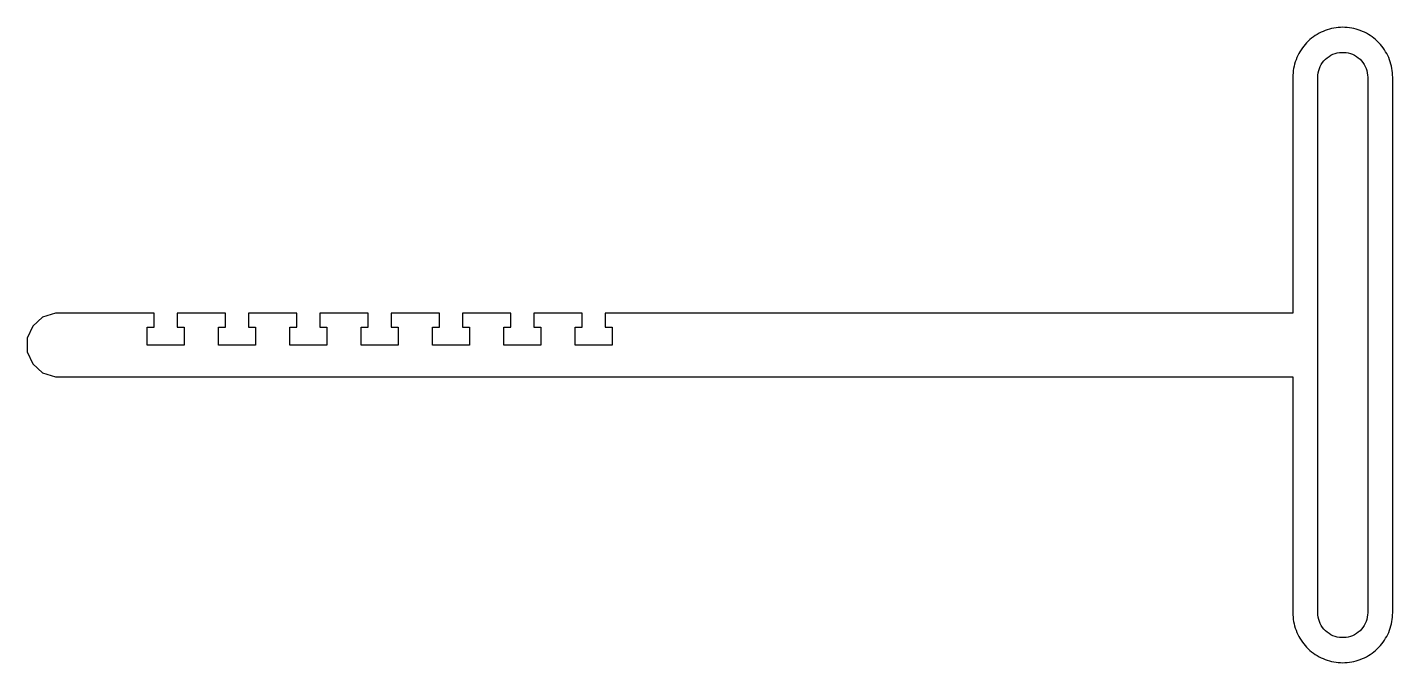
# Model space of a CAD drawing. Header units: metres. Extents: x -184 to 7, y -44 to 44.
import ezdxf

# ---------------------------------------------------------------- set-up
doc = ezdxf.new("R2010")
doc.units = ezdxf.units.M

msp = doc.modelspace()

# ---------------------------------------------------------------- linework, layer by layer
for p, q in [((-2.45961, 44.0536), (-2.75117, 43.9367)), ((-2.16312, 44.1574), (-2.45961, 44.0536)), ((-1.86224, 44.2477), (-2.16312, 44.1574)), ((-1.55763, 44.3245), (-1.86224, 44.2477)), ((-1.24989, 44.3875), (-1.55763, 44.3245)), ((-0.939621, 44.4366), (-1.24989, 44.3875)), ((-0.627472, 44.4718), (-0.939621, 44.4366)), ((-0.314041, 44.493), (-0.627472, 44.4718)), ((0, 44.5), (-0.314041, 44.493)), ((0.314041, 44.493), (0, 44.5)), ((0.627472, 44.4718), (0.314041, 44.493)), ((0.939621, 44.4366), (0.627472, 44.4718)), ((1.24989, 44.3875), (0.939621, 44.4366)), ((1.55763, 44.3245), (1.24989, 44.3875)), ((1.86224, 44.2477), (1.55763, 44.3245)), ((2.16312, 44.1574), (1.86224, 44.2477)), ((2.45961, 44.0536), (2.16312, 44.1574)), ((2.75117, 43.9367), (2.45961, 44.0536)), ((-5.05956, 42.3374), (-5.2715, 42.1056)), ((-4.83743, 42.5596), (-5.05956, 42.3374)), ((-4.60556, 42.7715), (-4.83743, 42.5596)), ((-4.36443, 42.9728), (-4.60556, 42.7715)), ((-4.11449, 43.1631), (-4.36443, 42.9728)), ((-3.85628, 43.342), (-4.11449, 43.1631)), ((-3.59029, 43.5091), (-3.85628, 43.342)), ((-3.31708, 43.6642), (-3.59029, 43.5091)), ((-3.03719, 43.8068), (-3.31708, 43.6642)), ((-2.75117, 43.9367), (-3.03719, 43.8068)), ((3.03719, 43.8068), (2.75117, 43.9367)), ((3.31708, 43.6642), (3.03719, 43.8068)), ((3.59029, 43.5091), (3.31708, 43.6642)), ((3.85628, 43.342), (3.59029, 43.5091)), ((4.11449, 43.1631), (3.85628, 43.342)), ((4.36443, 42.9728), (4.11449, 43.1631)), ((4.60556, 42.7715), (4.36443, 42.9728)), ((4.83743, 42.5596), (4.60556, 42.7715)), ((5.05956, 42.3374), (4.83743, 42.5596)), ((5.2715, 42.1056), (5.05956, 42.3374)), ((-6.43669, 40.2512), (-6.55363, 39.9596)), ((-6.30678, 40.5372), (-6.43669, 40.2512)), ((-6.16415, 40.8171), (-6.30678, 40.5372)), ((-6.00914, 41.0903), (-6.16415, 40.8171)), ((-5.84201, 41.3563), (-6.00914, 41.0903)), ((-5.66312, 41.6145), (-5.84201, 41.3563)), ((-5.47281, 41.8644), (-5.66312, 41.6145)), ((-5.2715, 42.1056), (-5.47281, 41.8644)), ((-2.41872, 40.0298), (-2.18221, 40.2364)), ((-2.18221, 40.2364), (-1.92813, 40.421)), ((-1.92813, 40.421), (-1.65854, 40.5821)), ((-1.65854, 40.5821), (-1.37558, 40.7183)), ((-1.37558, 40.7183), (-1.08156, 40.8287)), ((-1.08156, 40.8287), (-0.778809, 40.9122)), ((-0.778809, 40.9122), (-0.469803, 40.9683)), ((-0.469803, 40.9683), (-0.157013, 40.9965)), ((-0.157013, 40.9965), (0.157013, 40.9965)), ((0.157013, 40.9965), (0.469803, 40.9683)), ((0.469803, 40.9683), (0.778809, 40.9122)), ((0.778809, 40.9122), (1.08156, 40.8287)), ((1.08156, 40.8287), (1.37558, 40.7183)), ((1.37558, 40.7183), (1.65854, 40.5821)), ((1.65854, 40.5821), (1.92813, 40.421)), ((1.92813, 40.421), (2.18221, 40.2364)), ((2.18221, 40.2364), (2.41872, 40.0298)), ((5.47281, 41.8644), (5.2715, 42.1056)), ((5.66312, 41.6145), (5.47281, 41.8644)), ((5.84201, 41.3563), (5.66312, 41.6145)), ((6.00914, 41.0903), (5.84201, 41.3563)), ((6.16415, 40.8171), (6.00914, 41.0903)), ((6.30678, 40.5372), (6.16415, 40.8171)), ((6.43669, 40.2512), (6.30678, 40.5372)), ((6.55363, 39.9596), (6.43669, 40.2512)), ((-6.93665, 38.4396), (-6.97182, 38.1275)), ((-6.8875, 38.7499), (-6.93665, 38.4396)), ((-6.82449, 39.0576), (-6.8875, 38.7499)), ((-6.74773, 39.3622), (-6.82449, 39.0576)), ((-6.65739, 39.6631), (-6.74773, 39.3622)), ((-6.55363, 39.9596), (-6.65739, 39.6631)), ((-3.44374, 38.1249), (-3.37386, 38.4311)), ((-3.37386, 38.4311), (-3.27681, 38.7298)), ((-3.27681, 38.7298), (-3.15338, 39.0186)), ((-3.15338, 39.0186), (-3.00456, 39.2951)), ((-3.00456, 39.2951), (-2.83156, 39.5572)), ((-2.83156, 39.5572), (-2.63574, 39.8028)), ((-2.63574, 39.8028), (-2.41872, 40.0298)), ((2.41872, 40.0298), (2.63574, 39.8028)), ((2.63574, 39.8028), (2.83156, 39.5572)), ((2.83156, 39.5572), (3.00456, 39.2951)), ((3.00456, 39.2951), (3.15338, 39.0186)), ((3.15338, 39.0186), (3.27681, 38.7298)), ((3.27681, 38.7298), (3.37386, 38.4311)), ((3.37386, 38.4311), (3.44374, 38.1249)), ((6.65739, 39.6631), (6.55363, 39.9596)), ((6.74773, 39.3622), (6.65739, 39.6631)), ((6.82449, 39.0576), (6.74773, 39.3622)), ((6.8875, 38.7499), (6.82449, 39.0576)), ((6.93665, 38.4396), (6.8875, 38.7499)), ((6.97182, 38.1275), (6.93665, 38.4396)), ((-6.99295, 37.814), (-7, 37.5)), ((-7, 37.5), (-7, 4.47534)), ((-6.97182, 38.1275), (-6.99295, 37.814)), ((-3.5, 37.5), (-3.4859, 37.8137)), ((-3.5, -37.5), (-3.5, 37.5)), ((-3.4859, 37.8137), (-3.44374, 38.1249)), ((3.44374, 38.1249), (3.4859, 37.8137)), ((3.4859, 37.8137), (3.5, 37.5)), ((3.5, 37.5), (3.5, -37.5)), ((6.99295, 37.814), (6.97182, 38.1275)), ((7, 37.5), (6.99295, 37.814)), ((7, -37.5), (7, 37.5)), ((-182.25, 3.89711), (-183.641, 2.64502)), ((-180.47, 4.47534), (-182.25, 3.89711)), ((-166.6, 4.47534), (-180.47, 4.47534)), ((-166.6, 2.5), (-166.6, 4.47534)), ((-156.6, 4.47534), (-163.4, 4.47534)), ((-163.4, 4.47534), (-163.4, 2.5)), ((-156.6, 2.5), (-156.6, 4.47534)), ((-146.6, 4.47534), (-153.4, 4.47534)), ((-153.4, 4.47534), (-153.4, 2.5)), ((-146.6, 2.5), (-146.6, 4.47534)), ((-136.6, 4.47534), (-143.4, 4.47534)), ((-143.4, 4.47534), (-143.4, 2.5)), ((-136.6, 2.5), (-136.6, 4.47534)), ((-126.6, 4.47534), (-133.4, 4.47534)), ((-133.4, 4.47534), (-133.4, 2.5)), ((-126.6, 2.5), (-126.6, 4.47534)), ((-116.6, 4.47534), (-123.4, 4.47534)), ((-123.4, 4.47534), (-123.4, 2.5)), ((-116.6, 2.5), (-116.6, 4.47534)), ((-106.6, 4.47534), (-113.4, 4.47534)), ((-113.4, 4.47534), (-113.4, 2.5)), ((-106.6, 2.5), (-106.6, 4.47534)), ((-7, 4.47534), (-103.4, 4.47534)), ((-103.4, 4.47534), (-103.4, 2.5)), ((-183.641, 2.64502), (-184.402, 0.935593)), ((-167.6, 0), (-167.6, 2.5)), ((-167.6, 2.5), (-166.6, 2.5)), ((-163.4, 2.5), (-162.4, 2.5)), ((-162.4, 2.5), (-162.4, 0)), ((-157.6, 0), (-157.6, 2.5)), ((-157.6, 2.5), (-156.6, 2.5)), ((-153.4, 2.5), (-152.4, 2.5)), ((-152.4, 2.5), (-152.4, 0)), ((-147.6, 0), (-147.6, 2.5)), ((-147.6, 2.5), (-146.6, 2.5)), ((-143.4, 2.5), (-142.4, 2.5)), ((-142.4, 2.5), (-142.4, 0)), ((-137.6, 0), (-137.6, 2.5)), ((-137.6, 2.5), (-136.6, 2.5)), ((-133.4, 2.5), (-132.4, 2.5)), ((-132.4, 2.5), (-132.4, 0)), ((-127.6, 0), (-127.6, 2.5)), ((-127.6, 2.5), (-126.6, 2.5)), ((-123.4, 2.5), (-122.4, 2.5)), ((-122.4, 2.5), (-122.4, 0)), ((-117.6, 0), (-117.6, 2.5)), ((-117.6, 2.5), (-116.6, 2.5)), ((-113.4, 2.5), (-112.4, 2.5)), ((-112.4, 2.5), (-112.4, 0)), ((-107.6, 0), (-107.6, 2.5)), ((-107.6, 2.5), (-106.6, 2.5)), ((-103.4, 2.5), (-102.4, 2.5)), ((-102.4, 2.5), (-102.4, 0)), ((-184.402, 0.935593), (-184.402, -0.935593)), ((-162.4, 0), (-167.6, 0)), ((-152.4, 0), (-157.6, 0)), ((-142.4, 0), (-147.6, 0)), ((-132.4, 0), (-137.6, 0)), ((-122.4, 0), (-127.6, 0)), ((-112.4, 0), (-117.6, 0)), ((-102.4, 0), (-107.6, 0)), ((-184.402, -0.935593), (-183.641, -2.64502)), ((-183.641, -2.64502), (-182.25, -3.89711)), ((-182.25, -3.89711), (-180.47, -4.47534)), ((-180.47, -4.47534), (-7, -4.47534)), ((-7, -4.47534), (-7, -37.5)), ((-7, -37.5), (-6.99295, -37.814)), ((-6.99295, -37.814), (-6.97182, -38.1275)), ((-6.97182, -38.1275), (-6.93665, -38.4396)), ((-3.4859, -37.8137), (-3.5, -37.5)), ((-3.44374, -38.1249), (-3.4859, -37.8137)), ((-3.37386, -38.4311), (-3.44374, -38.1249)), ((3.44374, -38.1249), (3.37386, -38.4311)), ((3.4859, -37.8137), (3.44374, -38.1249)), ((3.5, -37.5), (3.4859, -37.8137)), ((6.93665, -38.4396), (6.97182, -38.1275)), ((6.97182, -38.1275), (6.99295, -37.814)), ((6.99295, -37.814), (7, -37.5)), ((-6.93665, -38.4396), (-6.8875, -38.7499)), ((-6.8875, -38.7499), (-6.82449, -39.0576)), ((-6.82449, -39.0576), (-6.74773, -39.3622)), ((-6.74773, -39.3622), (-6.65739, -39.6631)), ((-6.65739, -39.6631), (-6.55363, -39.9596)), ((-6.55363, -39.9596), (-6.43669, -40.2512)), ((-3.27681, -38.7298), (-3.37386, -38.4311)), ((-3.15338, -39.0186), (-3.27681, -38.7298)), ((-3.00456, -39.2951), (-3.15338, -39.0186)), ((-2.83156, -39.5572), (-3.00456, -39.2951)), ((-2.63574, -39.8028), (-2.83156, -39.5572)), ((-2.41872, -40.0298), (-2.63574, -39.8028)), ((-2.18221, -40.2364), (-2.41872, -40.0298)), ((2.41872, -40.0298), (2.18221, -40.2364)), ((2.63574, -39.8028), (2.41872, -40.0298)), ((2.83156, -39.5572), (2.63574, -39.8028)), ((3.00456, -39.2951), (2.83156, -39.5572)), ((3.15338, -39.0186), (3.00456, -39.2951)), ((3.27681, -38.7298), (3.15338, -39.0186)), ((3.37386, -38.4311), (3.27681, -38.7298)), ((6.43669, -40.2512), (6.55363, -39.9596)), ((6.55363, -39.9596), (6.65739, -39.6631)), ((6.65739, -39.6631), (6.74773, -39.3622)), ((6.74773, -39.3622), (6.82449, -39.0576)), ((6.82449, -39.0576), (6.8875, -38.7499)), ((6.8875, -38.7499), (6.93665, -38.4396)), ((-6.43669, -40.2512), (-6.30678, -40.5372)), ((-6.30678, -40.5372), (-6.16415, -40.8171)), ((-6.16415, -40.8171), (-6.00914, -41.0903)), ((-6.00914, -41.0903), (-5.84201, -41.3563)), ((-5.84201, -41.3563), (-5.66312, -41.6145)), ((-5.66312, -41.6145), (-5.47281, -41.8644)), ((-5.47281, -41.8644), (-5.2715, -42.1056)), ((-5.2715, -42.1056), (-5.05956, -42.3374)), ((-1.92813, -40.421), (-2.18221, -40.2364)), ((-1.65854, -40.5821), (-1.92813, -40.421)), ((-1.37558, -40.7183), (-1.65854, -40.5821)), ((-1.08156, -40.8287), (-1.37558, -40.7183)), ((-0.778809, -40.9122), (-1.08156, -40.8287)), ((-0.469803, -40.9683), (-0.778809, -40.9122)), ((-0.157013, -40.9965), (-0.469803, -40.9683)), ((0.157013, -40.9965), (-0.157013, -40.9965)), ((0.469803, -40.9683), (0.157013, -40.9965)), ((0.778809, -40.9122), (0.469803, -40.9683)), ((1.08156, -40.8287), (0.778809, -40.9122)), ((1.37558, -40.7183), (1.08156, -40.8287)), ((1.65854, -40.5821), (1.37558, -40.7183)), ((1.92813, -40.421), (1.65854, -40.5821)), ((2.18221, -40.2364), (1.92813, -40.421)), ((5.05956, -42.3374), (5.2715, -42.1056)), ((5.2715, -42.1056), (5.47281, -41.8644)), ((5.47281, -41.8644), (5.66312, -41.6145)), ((5.66312, -41.6145), (5.84201, -41.3563)), ((5.84201, -41.3563), (6.00914, -41.0903)), ((6.00914, -41.0903), (6.16415, -40.8171)), ((6.16415, -40.8171), (6.30678, -40.5372)), ((6.30678, -40.5372), (6.43669, -40.2512)), ((-5.05956, -42.3374), (-4.83743, -42.5596)), ((-4.83743, -42.5596), (-4.60556, -42.7715)), ((-4.60556, -42.7715), (-4.36443, -42.9728)), ((-4.36443, -42.9728), (-4.11449, -43.1631)), ((-4.11449, -43.1631), (-3.85628, -43.342)), ((-3.85628, -43.342), (-3.59029, -43.5091)), ((-3.59029, -43.5091), (-3.31708, -43.6642)), ((-3.31708, -43.6642), (-3.03719, -43.8068)), ((-3.03719, -43.8068), (-2.75117, -43.9367)), ((-2.75117, -43.9367), (-2.45961, -44.0536)), ((2.45961, -44.0536), (2.75117, -43.9367)), ((2.75117, -43.9367), (3.03719, -43.8068)), ((3.03719, -43.8068), (3.31708, -43.6642)), ((3.31708, -43.6642), (3.59029, -43.5091)), ((3.59029, -43.5091), (3.85628, -43.342)), ((3.85628, -43.342), (4.11449, -43.1631)), ((4.11449, -43.1631), (4.36443, -42.9728)), ((4.36443, -42.9728), (4.60556, -42.7715)), ((4.60556, -42.7715), (4.83743, -42.5596)), ((4.83743, -42.5596), (5.05956, -42.3374)), ((-2.45961, -44.0536), (-2.16312, -44.1574)), ((-2.16312, -44.1574), (-1.86224, -44.2477)), ((-1.86224, -44.2477), (-1.55763, -44.3245)), ((-1.55763, -44.3245), (-1.24989, -44.3875)), ((-1.24989, -44.3875), (-0.939621, -44.4366)), ((-0.939621, -44.4366), (-0.627472, -44.4718)), ((-0.627472, -44.4718), (-0.314041, -44.493)), ((-0.314041, -44.493), (0, -44.5)), ((0, -44.5), (0.314041, -44.493)), ((0.314041, -44.493), (0.627472, -44.4718)), ((0.627472, -44.4718), (0.939621, -44.4366)), ((0.939621, -44.4366), (1.24989, -44.3875)), ((1.24989, -44.3875), (1.55763, -44.3245)), ((1.55763, -44.3245), (1.86224, -44.2477)), ((1.86224, -44.2477), (2.16312, -44.1574)), ((2.16312, -44.1574), (2.45961, -44.0536))]:
    msp.add_line(p, q)

doc.saveas('drawing.dxf')
